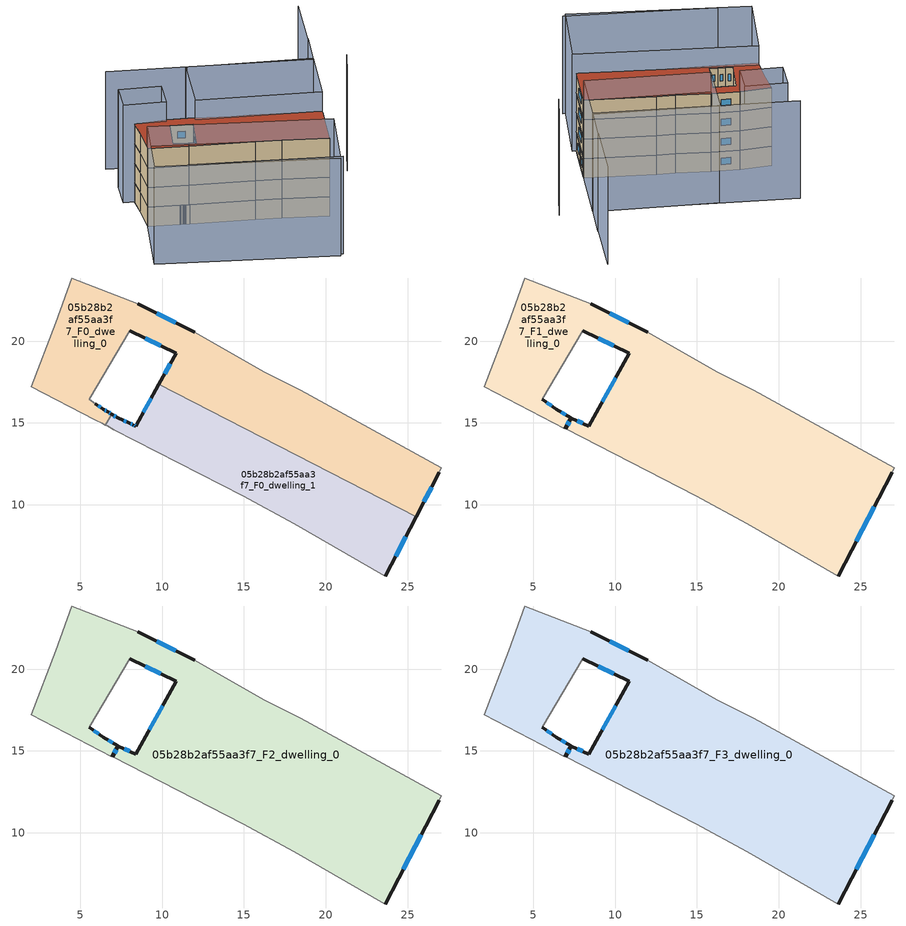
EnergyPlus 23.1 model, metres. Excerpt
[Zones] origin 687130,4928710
05b28b2af55aa3f7_F0_dwelling_0
 floor ground (EU_floor_Construction): 18.46,17.01 27.07,12.25 26.94,11.99 25.53,9.26 9.8,17.38 10.85,19.25 8.02,20.64 5.54,16.44 6.41,15.84 6.67,15.68 6.92,15.53 6.53,14.87 6.33,14.97 6.27,15 6,15.14 5.89,15.2 1.98,17.21 3.48,21.11 4.47,23.86 8.5,22.3 11.98,20.55 16.22,18.13 z0
 wall outside (EU_wall_Construction): 8.02,20.64 10.85,19.25 9.8,17.38 / 6.92,15.53 6.67,15.68 6.41,15.84 5.91,16.18 / 11.98,20.55 8.5,22.3 / 25.53,9.26 26.94,11.99 z0:3
 wall adiabatic (EU_wall_Construction): 5.67,16.35 5.54,16.44 8.02,20.64 / 5.91,16.18 5.67,16.34 / 8.5,22.3 4.47,23.86 3.48,21.11 1.98,17.21 5.89,15.2 6,15.14 6.27,15 6.33,14.97 6.53,14.87 / 26.94,11.99 27.07,12.25 18.46,17.01 16.22,18.13 11.98,20.55 z0:3
 wall to 05b28b2af55aa3f7_F0_dwelling_1 (EU_wall_Construction): 6.53,14.87 6.92,15.53 / 9.8,17.38 25.53,9.26 z0:3
 window (EU_Window_Construction): 8.96,20.18 9.9,19.71 / 6.24,15.95 6.08,16.07 / 6.58,15.74 6.5,15.79 / 6.84,15.58 6.75,15.63 / 10.82,21.14 9.66,21.72 / 26,10.17 26.47,11.08 / 10.5,18.63 10.15,18 z1:2
05b28b2af55aa3f7_F0_dwelling_1
 floor ground (EU_floor_Construction): 25.53,9.26 23.65,5.64 18.06,8.82 14.91,10.54 7.05,14.6 6.63,14.82 6.53,14.87 6.92,15.53 7.29,15.31 7.42,15.25 7.48,15.22 7.96,15 8.02,14.97 8.24,14.88 8.38,14.81 9.8,17.38 z0
 wall outside (EU_wall_Construction): 9.8,17.38 8.38,14.81 8.24,14.88 8.02,14.97 7.96,15 7.48,15.22 7.42,15.25 7.29,15.31 6.92,15.53 / 23.65,5.64 25.53,9.26 z0:3
 wall adiabatic (EU_wall_Construction): 6.53,14.87 6.63,14.82 7.05,14.6 14.91,10.54 18.06,8.82 23.65,5.64 z0:3
 window (EU_Window_Construction): 7.17,15.38 7.05,15.45 / 7.8,15.07 7.64,15.15 / 8.17,14.91 8.09,14.94 / 8.33,14.83 8.28,14.85 / 9.33,16.52 8.85,15.67 / 24.28,6.85 24.9,8.05 z1:2
 roof outside (EU_roof_Construction): 6.98,14.64 7.31,15.3 7.29,15.31 7.27,15.32 6.93,14.66 z3
05b28b2af55aa3f7_F1_dwelling_0
 floor to 05b28b2af55aa3f7_F0_dwelling_0 (EU_floor_Construction): 18.46,17.01 27.07,12.25 26.94,11.99 25.53,9.26 9.8,17.38 10.85,19.25 8.02,20.64 5.54,16.44 5.67,16.34 5.74,16.3 6.41,15.84 6.91,15.54 6.92,15.53 6.53,14.87 6.33,14.97 6.27,15 6,15.14 5.91,15.19 1.98,17.21 3.48,21.11 4.47,23.86 8.5,22.3 11.98,20.55 16.22,18.13 z3
 floor to 05b28b2af55aa3f7_F0_dwelling_1 (EU_floor_Construction): 7.27,15.32 6.93,14.66 6.63,14.82 6.53,14.87 6.92,15.53 z3; 25.53,9.26 23.65,5.64 18.06,8.82 14.91,10.54 7.05,14.6 6.98,14.64 7.31,15.3 7.42,15.25 7.48,15.22 7.96,15 7.98,14.99 8.13,14.92 8.24,14.88 8.38,14.81 9.8,17.38 z3
 wall outside (EU_wall_Construction): 23.65,5.64 26.94,11.99 / 8.02,20.64 10.85,19.25 8.38,14.81 7.31,15.3 6.97,14.64 / 7.27,15.32 6.41,15.84 5.54,16.44 / 7.27,15.32 6.93,14.66 / 11.98,20.55 8.5,22.3 z3:6
 wall adiabatic (EU_wall_Construction): 6.97,14.64 14.91,10.54 18.06,8.82 23.65,5.64 / 5.54,16.44 8.02,20.64 / 8.5,22.3 4.47,23.86 3.48,21.11 1.98,17.21 6.93,14.66 / 26.94,11.99 27.07,12.25 18.46,17.01 16.22,18.13 11.98,20.55 z3:6
 window (EU_Window_Construction): 24.75,7.76 25.85,9.88 / 7.2,15.08 7.09,14.86 / 8.02,14.97 7.67,15.14 / 10.02,17.77 9.2,16.29 / 8.96,20.18 9.9,19.71 / 6.12,16.04 5.83,16.24 / 6.98,15.49 6.69,15.67 / 7.16,15.1 7.04,14.88 / 10.82,21.14 9.66,21.72 z4:5
05b28b2af55aa3f7_F2_dwelling_0
 floor to 05b28b2af55aa3f7_F1_dwelling_0 (EU_floor_Construction): 18.46,17.01 27.07,12.25 26.94,11.99 23.65,5.64 18.06,8.82 14.91,10.54 6.97,14.64 7.31,15.3 8.38,14.81 10.85,19.25 8.02,20.64 5.54,16.44 6.41,15.84 7.27,15.32 6.93,14.66 1.98,17.21 3.48,21.11 4.47,23.86 8.5,22.3 11.98,20.55 16.22,18.13 z6
 wall outside (EU_wall_Construction): 23.65,5.64 26.94,11.99 / 8.02,20.64 10.85,19.25 8.38,14.81 7.31,15.3 6.97,14.64 / 7.27,15.32 6.41,15.84 5.54,16.44 / 7.27,15.32 6.93,14.66 / 11.98,20.55 8.5,22.3 z6:9
 wall adiabatic (EU_wall_Construction): 6.97,14.64 14.91,10.54 18.06,8.82 23.65,5.64 / 5.54,16.44 8.02,20.64 / 8.5,22.3 4.47,23.86 3.48,21.11 1.98,17.21 6.93,14.66 / 26.94,11.99 27.07,12.25 18.46,17.01 16.22,18.13 11.98,20.55 z6:9
 window (EU_Window_Construction): 24.75,7.76 25.85,9.88 / 7.2,15.08 7.09,14.86 / 8.02,14.97 7.67,15.14 / 10.02,17.77 9.2,16.29 / 8.96,20.18 9.9,19.71 / 6.12,16.04 5.83,16.24 / 6.98,15.49 6.69,15.67 / 7.16,15.1 7.04,14.88 / 10.82,21.14 9.66,21.72 z7:8
05b28b2af55aa3f7_F3_dwelling_0
 floor to 05b28b2af55aa3f7_F2_dwelling_0 (EU_floor_Construction): 18.46,17.01 27.07,12.25 26.94,11.99 23.65,5.64 18.06,8.82 14.91,10.54 6.97,14.64 7.31,15.3 8.38,14.81 10.85,19.25 8.02,20.64 5.54,16.44 6.41,15.84 7.27,15.32 6.93,14.66 1.98,17.21 3.48,21.11 4.47,23.86 8.5,22.3 11.98,20.55 16.22,18.13 z9
 wall outside (EU_wall_Construction): 23.65,5.64 26.94,11.99 / 8.02,20.64 10.85,19.25 8.38,14.81 7.31,15.3 6.97,14.64 / 7.27,15.32 6.41,15.84 5.54,16.44 / 7.27,15.32 6.93,14.66 / 11.98,20.55 8.5,22.3 z9:12
 wall adiabatic (EU_wall_Construction): 6.97,14.64 14.91,10.54 18.06,8.82 23.65,5.64 / 5.54,16.44 8.02,20.64 / 8.5,22.3 4.47,23.86 3.48,21.11 1.98,17.21 6.93,14.66 / 26.94,11.99 27.07,12.25 18.46,17.01 16.22,18.13 11.98,20.55 z9:12
 window (EU_Window_Construction): 24.75,7.76 25.85,9.88 / 7.2,15.08 7.09,14.86 / 8.02,14.97 7.67,15.14 / 10.02,17.77 9.2,16.29 / 8.96,20.18 9.9,19.71 / 6.12,16.04 5.83,16.24 / 6.98,15.49 6.69,15.67 / 7.16,15.1 7.04,14.88 / 10.82,21.14 9.66,21.72 z10:11
 roof outside (EU_roof_Construction): 23.65,5.64 26.94,11.99 27.07,12.25 18.46,17.01 16.22,18.13 11.98,20.55 8.5,22.3 4.47,23.86 3.48,21.11 1.98,17.21 6.93,14.66 7.27,15.32 6.41,15.84 5.54,16.44 8.02,20.64 10.85,19.25 8.38,14.81 7.31,15.3 6.97,14.64 14.91,10.54 18.06,8.82 z12
shading: 32.65,14.45 35.51,18.63 / 0.95,6.14 19.32,-3.75 / 33.73,25.11 31.1,20.15 / 31.1,20.15 6.35,33.27 / 37.77,33.25 33.63,25.11 / 15.9,28.21 31.23,20.38 / 31.23,20.38 27.07,12.25 / 27.07,12.25 11.74,20.08 / 11.74,20.08 15.9,28.21 / 2.31,17.78 24.13,5.37 / 24.13,5.37 18.76,-4.06 / 18.76,-4.06 -3.05,8.36 / -3.05,8.36 2.31,17.78 / 4.9,28.32 10.19,25.83 / 10.19,25.83 8.36,21.93 / 8.36,21.93 3.07,24.42 / 3.07,24.42 4.9,28.32 z0:15
[Building]
EU S2 Campaign: North Axis=0; Terrain=City; Solar Distribution=FullExterior
[Site:Location]
Bologna: Latitude=44.5; Longitude=11.25; Time Zone=1; Elevation=37
[SizingPeriod:WeatherFileDays]
AnnualSizingPeriod: Begin Month=1; Begin Day of Month=1; End Month=12; End Day of Month=31; Day of Week for Start Day=Monday; Use Weather File Daylight Saving Period=No; Use Weather File Rain and Snow Indicators=No
[MATERIAL]
EU_InternalMass_Material: Roughness=MediumRough; Thickness=0.1; Conductivity=1; Density=1800; Specific Heat=900; Thermal Absorptance=0.9; Solar Absorptance=0.7; Visible Absorptance=0.7
[MATERIAL:NOMASS] Roughness=MediumRough; Thermal Absorptance=0.9; Solar Absorptance=0.7; Visible Absorptance=0.7
Name | Thermal Resistance
EU_wall_NoMass | 0.937881
EU_roof_NoMass | 0.548572
EU_floor_NoMass | 0.71348
[WINDOWMATERIAL:SIMPLEGLAZINGSYSTEM]
EU_Window_SimpleGlazing: UFactor=4.25633; Solar Heat Gain Coefficient=0.85; Visible Transmittance=0.85
[CONSTRUCTION]
EU_wall_Construction: EU_wall_NoMass
EU_roof_Construction: EU_roof_NoMass
EU_floor_Construction: EU_floor_NoMass
EU_InternalMass_Construction: EU_InternalMass_Material
EU_Window_Construction: EU_Window_SimpleGlazing
[ZONE] Type=1; Multiplier=1; Ceiling Height=autocalculate; Floor Area=autocalculate; Part of Total Floor Area=Yes
Name | Volume
05b28b2af55aa3f7_F0_dwelling_0 | 299.595
05b28b2af55aa3f7_F1_dwelling_0 | 506.338
05b28b2af55aa3f7_F2_dwelling_0; 05b28b2af55aa3f7_F3_dwelling_0 | 506.358
05b28b2af55aa3f7_F0_dwelling_1 | 206.857
[INTERNALMASS] Construction=EU_InternalMass_Construction
Name | Zone or ZoneList | Surface Area
05b28b2af55aa3f7_F0_dwelling_0_EU_InternalMass | 05b28b2af55aa3f7_F0_dwelling_0 | 99.8641
05b28b2af55aa3f7_F0_dwelling_1_EU_InternalMass | 05b28b2af55aa3f7_F0_dwelling_1 | 68.9556
05b28b2af55aa3f7_F1_dwelling_0_EU_InternalMass | 05b28b2af55aa3f7_F1_dwelling_0 | 168.786
05b28b2af55aa3f7_F2_dwelling_0_EU_InternalMass | 05b28b2af55aa3f7_F2_dwelling_0 | 168.786
05b28b2af55aa3f7_F3_dwelling_0_EU_InternalMass | 05b28b2af55aa3f7_F3_dwelling_0 | 168.786
[OTHEREQUIPMENT] Fuel Type=Electricity; Design Level Calculation Method=Watts/Area; Power per Zone Floor Area=1; Fraction Latent=0; Fraction Radiant=0; Fraction Lost=0; Carbon Dioxide Generation Rate=0; EndUse Subcategory=EU_Step8_InternalGains
Name | Zone or ZoneList or Space or SpaceList | Schedule
EU_Step8_InternalGain_05b28b2af55aa3f7_F0_dwelling_0_f000 | 05b28b2af55aa3f7_F0_dwelling_0 | EU_Step8_GainSchedule_05b28b2af55aa3f7_F0_dwelling_0_f000
EU_Step8_InternalGain_05b28b2af55aa3f7_F0_dwelling_1_f000 | 05b28b2af55aa3f7_F0_dwelling_1 | EU_Step8_GainSchedule_05b28b2af55aa3f7_F0_dwelling_1_f000
EU_Step8_InternalGain_05b28b2af55aa3f7_F1_dwelling_0_f000 | 05b28b2af55aa3f7_F1_dwelling_0 | EU_Step8_GainSchedule_05b28b2af55aa3f7_F1_dwelling_0_f000
EU_Step8_InternalGain_05b28b2af55aa3f7_F2_dwelling_0_f000 | 05b28b2af55aa3f7_F2_dwelling_0 | EU_Step8_GainSchedule_05b28b2af55aa3f7_F2_dwelling_0_f000
EU_Step8_InternalGain_05b28b2af55aa3f7_F3_dwelling_0_f000 | 05b28b2af55aa3f7_F3_dwelling_0 | EU_Step8_GainSchedule_05b28b2af55aa3f7_F3_dwelling_0_f000
[ZONEVENTILATION:DESIGNFLOWRATE] Schedule=EU_AlwaysOn; Design Flow Rate Calculation Method=AirChanges/Hour; Air Changes per Hour=0.687892; Ventilation Type=Natural; Fan Pressure Rise=0; Fan Total Efficiency=1; Constant Term Coefficient=1; Temperature Term Coefficient=0; Velocity Term Coefficient=0; Velocity Squared Term Coefficient=0; Minimum Indoor Temperature=-100; Maximum Indoor Temperature=100; Delta Temperature=-100; Minimum Outdoor Temperature=-100; Maximum Outdoor Temperature=100; Maximum Wind Speed=40
Name | Zone or ZoneList or Space or SpaceList
EU_ConstantAir_05b28b2af55aa3f7_F0_dwelling_0 | 05b28b2af55aa3f7_F0_dwelling_0
EU_ConstantAir_05b28b2af55aa3f7_F0_dwelling_1 | 05b28b2af55aa3f7_F0_dwelling_1
EU_ConstantAir_05b28b2af55aa3f7_F1_dwelling_0 | 05b28b2af55aa3f7_F1_dwelling_0
EU_ConstantAir_05b28b2af55aa3f7_F2_dwelling_0 | 05b28b2af55aa3f7_F2_dwelling_0
EU_ConstantAir_05b28b2af55aa3f7_F3_dwelling_0 | 05b28b2af55aa3f7_F3_dwelling_0
[HVACTEMPLATE:THERMOSTAT] Constant Heating Setpoint=20; Constant Cooling Setpoint=50
EU_HeatOnly_05b28b2af55aa3f7_F0_dwelling_0; EU_HeatOnly_05b28b2af55aa3f7_F0_dwelling_1; EU_HeatOnly_05b28b2af55aa3f7_F1_dwelling_0; EU_HeatOnly_05b28b2af55aa3f7_F2_dwelling_0; EU_HeatOnly_05b28b2af55aa3f7_F3_dwelling_0
[HVACTEMPLATE:ZONE:IDEALLOADSAIRSYSTEM] System Availability Schedule=EU_AlwaysOn; Maximum Heating Supply Air Temperature=50; Minimum Cooling Supply Air Temperature=13; Maximum Heating Supply Air Humidity Ratio=0.0156; Minimum Cooling Supply Air Humidity Ratio=0.0077; Heating Limit=NoLimit; Cooling Limit=NoLimit; Heating Availability Schedule=EU_AlwaysOn; Cooling Availability Schedule=EU_CoolingOff; Dehumidification Control Type=ConstantSensibleHeatRatio; Cooling Sensible Heat Ratio=0.7; Dehumidification Setpoint=60; Humidification Control Type=None; Humidification Setpoint=30; Outdoor Air Method=None; Outdoor Air Flow Rate per Person=0.00944; Outdoor Air Flow Rate per Zone Floor Area=0; Outdoor Air Flow Rate per Zone=0; Demand Controlled Ventilation Type=None; Outdoor Air Economizer Type=NoEconomizer; Heat Recovery Type=None; Sensible Heat Recovery Effectiveness=0.7; Latent Heat Recovery Effectiveness=0.65
Name | Template Thermostat
05b28b2af55aa3f7_F0_dwelling_0 | EU_HeatOnly_05b28b2af55aa3f7_F0_dwelling_0
05b28b2af55aa3f7_F0_dwelling_1 | EU_HeatOnly_05b28b2af55aa3f7_F0_dwelling_1
05b28b2af55aa3f7_F1_dwelling_0 | EU_HeatOnly_05b28b2af55aa3f7_F1_dwelling_0
05b28b2af55aa3f7_F2_dwelling_0 | EU_HeatOnly_05b28b2af55aa3f7_F2_dwelling_0
05b28b2af55aa3f7_F3_dwelling_0 | EU_HeatOnly_05b28b2af55aa3f7_F3_dwelling_0
[SIZING:ZONE] Zone Cooling Design Supply Air Temperature Input Method=SupplyAirTemperature; Zone Cooling Design Supply Air Temperature=13; Zone Heating Design Supply Air Temperature Input Method=SupplyAirTemperature; Zone Heating Design Supply Air Temperature=50; Zone Cooling Design Supply Air Humidity Ratio=0.008; Zone Heating Design Supply Air Humidity Ratio=0.008; Cooling Design Air Flow Method=DesignDay; Cooling Design Air Flow Rate=0; Cooling Minimum Air Flow per Zone Floor Area=0.000762; Cooling Minimum Air Flow=0; Cooling Minimum Air Flow Fraction=0.2; Heating Design Air Flow Method=DesignDay; Heating Design Air Flow Rate=0; Heating Maximum Air Flow per Zone Floor Area=0.002032; Heating Maximum Air Flow=0.141576; Heating Maximum Air Flow Fraction=0.3; Account for Dedicated Outdoor Air System=No; Dedicated Outdoor Air System Control Strategy=NeutralSupplyAir; Dedicated Outdoor Air Low Setpoint Temperature for Design=autosize; Dedicated Outdoor Air High Setpoint Temperature for Design=autosize; Zone Load Sizing Method=Sensible Load Only No Latent Load; Zone Latent Cooling Design Supply Air Humidity Ratio Input Method=HumidityRatioDifference; Zone Cooling Design Supply Air Humidity Ratio Difference=0.005; Zone Latent Heating Design Supply Air Humidity Ratio Input Method=HumidityRatioDifference; Zone Humidification Design Supply Air Humidity Ratio Difference=0.005
05b28b2af55aa3f7_F0_dwelling_0; 05b28b2af55aa3f7_F0_dwelling_1; 05b28b2af55aa3f7_F1_dwelling_0; 05b28b2af55aa3f7_F2_dwelling_0; 05b28b2af55aa3f7_F3_dwelling_0
[SCHEDULE:CONSTANT]
Name | Hourly Value
EU_AlwaysOn | 1
EU_CoolingOff | 0
[SCHEDULE:FILE] Column Number=1; Rows to Skip at Top=0; Number of Hours of Data=8760; Column Separator=Comma; Interpolate to Timestep=No; Minutes per Item=60; Adjust Schedule for Daylight Savings=Yes
Name | File
EU_Step8_GainSchedule_05b28b2af55aa3f7_F0_dwelling_0_f000 | ../../schedules/05b28b2af55aa3f7/05b28b2af55aa3f7_F0_dwelling_0_f000_gain.csv
EU_Step8_GainSchedule_05b28b2af55aa3f7_F0_dwelling_1_f000 | ../../schedules/05b28b2af55aa3f7/05b28b2af55aa3f7_F0_dwelling_1_f000_gain.csv
EU_Step8_GainSchedule_05b28b2af55aa3f7_F1_dwelling_0_f000 | ../../schedules/05b28b2af55aa3f7/05b28b2af55aa3f7_F1_dwelling_0_f000_gain.csv
EU_Step8_GainSchedule_05b28b2af55aa3f7_F2_dwelling_0_f000 | ../../schedules/05b28b2af55aa3f7/05b28b2af55aa3f7_F2_dwelling_0_f000_gain.csv
EU_Step8_GainSchedule_05b28b2af55aa3f7_F3_dwelling_0_f000 | ../../schedules/05b28b2af55aa3f7/05b28b2af55aa3f7_F3_dwelling_0_f000_gain.csv
